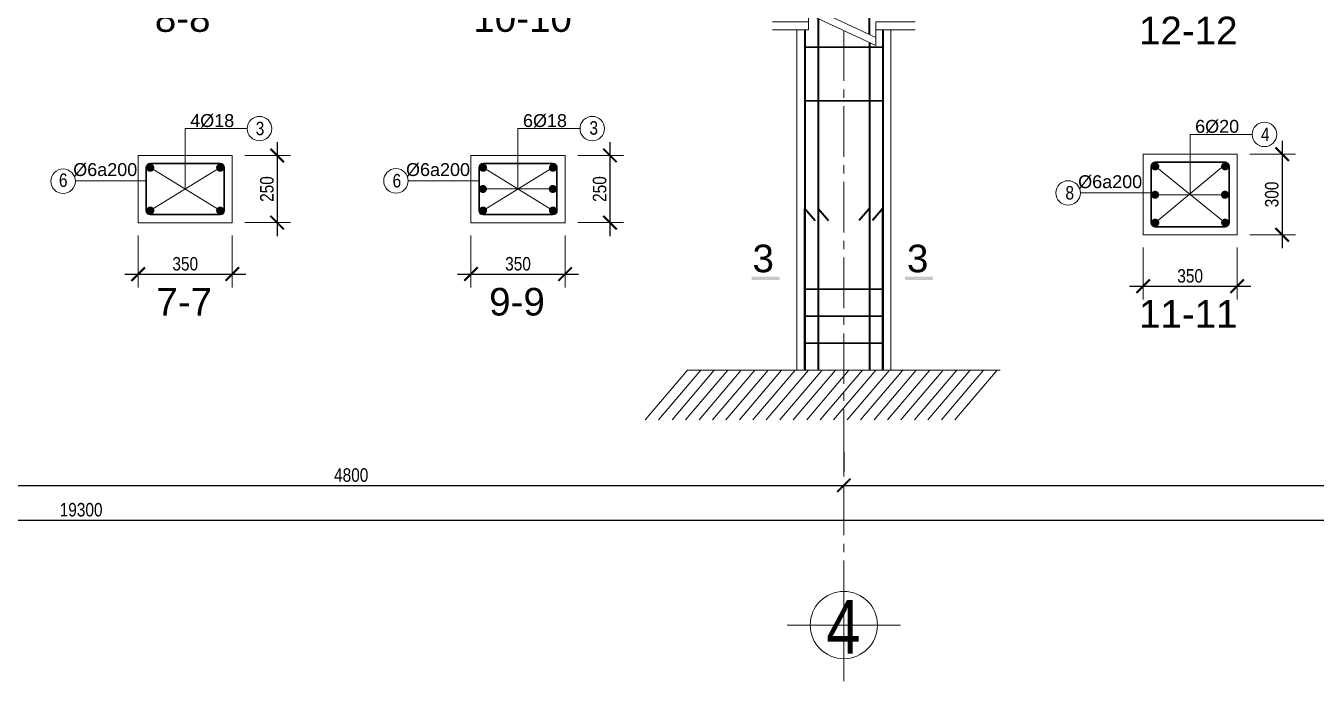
# Model space of a CAD drawing. Header units: inches. Extents: x 1604615 to 1925968, y -294302 to 52467.
# Drawn here: x 1673974 to 1693141, y -280123 to -270385 of the extents above; entities that cross this region are included whole.
import ezdxf

# ---------------------------------------------------------------- set-up
doc = ezdxf.new("R2010")
doc.units = ezdxf.units.IN
doc.header["$LTSCALE"] = 20
doc.header["$MEASUREMENT"] = 0
doc.linetypes.add('CENTER2', pattern=[1.125, 0.75, -0.125, 0.125, -0.125])
doc.layers.get('0').update_dxf_attribs({"lineweight": 13})
for name, color, linetype, lineweight in [('BORDER', 3, 'Continuous', 40), ('Duong bao', 4, 'Continuous', 30), ('net 0.2', 5, 'Continuous', 20), ('truc', 16, 'CENTER2', 9)]:
    doc.layers.add(name, color=color, linetype=linetype, lineweight=lineweight)
doc.layers.add('TEXT', color=9, linetype='Continuous')
doc.styles.add('chu', font='VHELVCN.TTF')
doc.styles.add('thep', font='ARIAL.TTF')
doc.dimstyles.new('tl100', dxfattribs={"dimscale": 100, "dimtxt": 2, "dimasz": 2, "dimexe": 2, "dimexo": 5, "dimgap": 0.5, "dimtad": 1, "dimdec": 0, "dimzin": 0, "dimdsep": 46, "dimtxsty": 'chu', "dimblk": 'ARCHTICK', "dimcen": 1, "dimdle": 2, "dimclrd": 1, "dimclre": 1, "dimclrt": 2, "dimadec": 0, "dimazin": 0, "dimtfac": 1, "dimtdec": 0, "dimtix": 1, "dimtofl": 0, "dimtmove": 0, "dimatfit": 3, "dimldrblk": 'ARCHTICK', "dimfxl": 1, "dimtolj": 1, "dimtzin": 0, "dimarcsym": 0})
doc.dimstyles.new('tl25', dxfattribs={"dimscale": 100, "dimtxt": 2, "dimasz": 2, "dimexe": 2, "dimexo": 3, "dimgap": 0.5, "dimtad": 1, "dimdec": 0, "dimlfac": 0.25, "dimdsep": 46, "dimtxsty": 'chu', "dimblk": 'ARCHTICK', "dimcen": 8, "dimdle": 2, "dimclrd": 1, "dimclre": 1, "dimclrt": 2, "dimadec": 0, "dimazin": 0, "dimtfac": 0.1, "dimtdec": 0, "dimtix": 1, "dimtmove": 2, "dimatfit": 3, "dimldrblk": 'ARCHTICK', "dimfxl": 6, "dimfxlon": 1, "dimtolj": 1, "dimlwe": -1, "dimarcsym": 0})

# ---------------------------------------------------------------- blocks, each defined once
blk = doc.blocks.new('_ArchTick')
at = {"color": 0, "linetype": 'ByBlock', "const_width": 0.15}
blk.add_lwpolyline([(-0.5, -0.5), (0.5, 0.5)], dxfattribs=at)
blk = doc.blocks.new('*D300')
at = {"color": 1, "lineweight": -2}
for p, q in [((1671490, -276713), (1671490, -277013)), ((1686125, -276713), (1686125, -277013)), ((1671290, -277213), (1686325, -277213))]:
    blk.add_line(p, q, dxfattribs=at)
at = {"layer": 'Defpoints', "color": 0}
for p in [(1671490, -277213), (1686125, -277213), (1686125, -277213)]:
    blk.add_point(p, dxfattribs=at)
at = {"color": 1, "lineweight": -2, "xscale": 200, "yscale": 200, "zscale": 200, "rotation": 180}
blk.add_blockref('_ArchTick', (1671490, -277213), dxfattribs=at)
at = {"color": 1, "lineweight": -2, "xscale": 200, "yscale": 200, "zscale": 200}
blk.add_blockref('_ArchTick', (1686125, -277213), dxfattribs=at)
at = {"color": 2, "insert": (1678807, -277061), "char_height": 200, "attachment_point": 5, "style": 'chu'}
blk.add_mtext('\\A1;4800', dxfattribs=at)
blk = doc.blocks.new('*D301')
at = {"color": 1, "lineweight": -2}
for p, q in [((1686125, -276713), (1686125, -277013)), ((1702102, -276713), (1702102, -277013)), ((1685925, -277213), (1702302, -277213))]:
    blk.add_line(p, q, dxfattribs=at)
at = {"layer": 'Defpoints', "color": 0}
for p in [(1686125, -277213), (1702102, -277213), (1702102, -277213)]:
    blk.add_point(p, dxfattribs=at)
at = {"color": 1, "lineweight": -2, "xscale": 200, "yscale": 200, "zscale": 200, "rotation": 180}
blk.add_blockref('_ArchTick', (1686125, -277213), dxfattribs=at)
at = {"color": 1, "lineweight": -2, "xscale": 200, "yscale": 200, "zscale": 200}
blk.add_blockref('_ArchTick', (1702102, -277213), dxfattribs=at)
at = {"color": 2, "insert": (1694113, -277061), "char_height": 200, "attachment_point": 5, "style": 'chu'}
blk.add_mtext('\\A1;5800', dxfattribs=at)
blk = doc.blocks.new('*D302')
at = {"color": 1, "lineweight": -2}
for p, q in [((1647288, -277728), (1702302, -277728)), ((1647488, -277713), (1647488, -277928)), ((1702102, -277713), (1702102, -277928))]:
    blk.add_line(p, q, dxfattribs=at)
at = {"layer": 'Defpoints', "color": 0}
for p in [(1647488, -277213), (1702102, -277213), (1702102, -277728)]:
    blk.add_point(p, dxfattribs=at)
at = {"color": 1, "lineweight": -2, "xscale": 200, "yscale": 200, "zscale": 200, "rotation": 180}
blk.add_blockref('_ArchTick', (1647488, -277728), dxfattribs=at)
at = {"color": 1, "lineweight": -2, "xscale": 200, "yscale": 200, "zscale": 200}
blk.add_blockref('_ArchTick', (1702102, -277728), dxfattribs=at)
at = {"color": 2, "insert": (1674795, -277576), "char_height": 200, "attachment_point": 5, "style": 'chu'}
blk.add_mtext('\\A1;19300', dxfattribs=at)
blk = doc.blocks.new('*D150')
at = {"color": 1}
for p, q in [((1675643, -273499), (1675643, -274274)), ((1677041, -273499), (1677041, -274274))]:
    blk.add_line(p, q, dxfattribs=at)
at = {"color": 1, "lineweight": -2}
blk.add_line((1675443, -274074), (1677241, -274074), dxfattribs=at)
at = {"layer": 'Defpoints', "color": 0}
for p in [(1675643, -273199), (1677041, -273199), (1677041, -274074)]:
    blk.add_point(p, dxfattribs=at)
at = {"color": 1, "lineweight": -2, "xscale": 200, "yscale": 200, "zscale": 200, "rotation": 180}
blk.add_blockref('_ArchTick', (1675643, -274074), dxfattribs=at)
at = {"color": 1, "lineweight": -2, "xscale": 200, "yscale": 200, "zscale": 200}
blk.add_blockref('_ArchTick', (1677041, -274074), dxfattribs=at)
at = {"color": 2, "insert": (1676342, -273922), "char_height": 200, "attachment_point": 5, "style": 'chu'}
blk.add_mtext('\\A1;350', dxfattribs=at)
blk = doc.blocks.new('*D151')
at = {"color": 1, "lineweight": -2}
blk.add_line((1677707, -272112), (1677707, -273510), dxfattribs=at)
at = {"color": 1}
for p, q in [((1677229, -272312), (1677907, -272312)), ((1677229, -273310), (1677907, -273310))]:
    blk.add_line(p, q, dxfattribs=at)
at = {"layer": 'Defpoints', "color": 0}
for p in [(1676929, -272312), (1676929, -273310), (1677707, -273310)]:
    blk.add_point(p, dxfattribs=at)
at = {"color": 1, "lineweight": -2, "xscale": 200, "yscale": 200, "zscale": 200}
for p, rotation in [((1677707, -272312), 90), ((1677707, -273310), 270)]:
    blk.add_blockref('_ArchTick', p, dxfattribs=dict(at, rotation=rotation))
at = {"color": 2, "insert": (1677555, -272811), "char_height": 200, "attachment_point": 5, "rotation": 90, "style": 'chu'}
blk.add_mtext('\\A1;250', dxfattribs=at)
blk = doc.blocks.new('*D154')
at = {"color": 1}
for p, q in [((1680586, -273499), (1680586, -274274)), ((1681984, -273499), (1681984, -274274))]:
    blk.add_line(p, q, dxfattribs=at)
at = {"color": 1, "lineweight": -2}
blk.add_line((1680386, -274074), (1682184, -274074), dxfattribs=at)
at = {"layer": 'Defpoints', "color": 0}
for p in [(1680586, -273199), (1681984, -273199), (1681984, -274074)]:
    blk.add_point(p, dxfattribs=at)
at = {"color": 1, "lineweight": -2, "xscale": 200, "yscale": 200, "zscale": 200, "rotation": 180}
blk.add_blockref('_ArchTick', (1680586, -274074), dxfattribs=at)
at = {"color": 1, "lineweight": -2, "xscale": 200, "yscale": 200, "zscale": 200}
blk.add_blockref('_ArchTick', (1681984, -274074), dxfattribs=at)
at = {"color": 2, "insert": (1681285, -273922), "char_height": 200, "attachment_point": 5, "style": 'chu'}
blk.add_mtext('\\A1;350', dxfattribs=at)
blk = doc.blocks.new('*D155')
at = {"color": 1, "lineweight": -2}
blk.add_line((1682650, -272112), (1682650, -273510), dxfattribs=at)
at = {"color": 1}
for p, q in [((1682172, -272312), (1682850, -272312)), ((1682172, -273310), (1682850, -273310))]:
    blk.add_line(p, q, dxfattribs=at)
at = {"layer": 'Defpoints', "color": 0}
for p in [(1681872, -272312), (1681872, -273310), (1682650, -273310)]:
    blk.add_point(p, dxfattribs=at)
at = {"color": 1, "lineweight": -2, "xscale": 200, "yscale": 200, "zscale": 200}
for p, rotation in [((1682650, -272312), 90), ((1682650, -273310), 270)]:
    blk.add_blockref('_ArchTick', p, dxfattribs=dict(at, rotation=rotation))
at = {"color": 2, "insert": (1682498, -272811), "char_height": 200, "attachment_point": 5, "rotation": 90, "style": 'chu'}
blk.add_mtext('\\A1;250', dxfattribs=at)
blk = doc.blocks.new('*D158')
at = {"color": 1}
for p, q in [((1690570, -273679), (1690570, -274454)), ((1691968, -273679), (1691968, -274454))]:
    blk.add_line(p, q, dxfattribs=at)
at = {"color": 1, "lineweight": -2}
blk.add_line((1690370, -274254), (1692168, -274254), dxfattribs=at)
at = {"layer": 'Defpoints', "color": 0}
for p in [(1690570, -273379), (1691968, -273379), (1691968, -274254)]:
    blk.add_point(p, dxfattribs=at)
at = {"color": 1, "lineweight": -2, "xscale": 200, "yscale": 200, "zscale": 200, "rotation": 180}
blk.add_blockref('_ArchTick', (1690570, -274254), dxfattribs=at)
at = {"color": 1, "lineweight": -2, "xscale": 200, "yscale": 200, "zscale": 200}
blk.add_blockref('_ArchTick', (1691968, -274254), dxfattribs=at)
at = {"color": 2, "insert": (1691269, -274102), "char_height": 200, "attachment_point": 5, "style": 'chu'}
blk.add_mtext('\\A1;350', dxfattribs=at)
blk = doc.blocks.new('*D159')
at = {"color": 1, "lineweight": -2}
blk.add_line((1692635, -272092), (1692635, -273690), dxfattribs=at)
at = {"color": 1}
for p, q in [((1692156, -272292), (1692835, -272292)), ((1692156, -273490), (1692835, -273490))]:
    blk.add_line(p, q, dxfattribs=at)
at = {"layer": 'Defpoints', "color": 0}
for p in [(1691856, -272292), (1691856, -273490), (1692635, -273490)]:
    blk.add_point(p, dxfattribs=at)
at = {"color": 1, "lineweight": -2, "xscale": 200, "yscale": 200, "zscale": 200}
for p, rotation in [((1692635, -272292), 90), ((1692635, -273490), 270)]:
    blk.add_blockref('_ArchTick', p, dxfattribs=dict(at, rotation=rotation))
at = {"color": 2, "insert": (1692482, -272891), "char_height": 200, "attachment_point": 5, "rotation": 90, "style": 'chu'}
blk.add_mtext('\\A1;300', dxfattribs=at)

msp = doc.modelspace()

# ---------------------------------------------------------------- linework, layer by layer
at = {"ltscale": 0.1}
for p, q in [((1685424.8, -270444.3), (1685424.8, -275500.7)), ((1686824.8, -270444.3), (1686824.8, -275500.7)), ((1683801, -275500.7), (1688448.6, -275500.7)), ((1686124.8, -278455), (1686124.8, -280122.7)), ((1686968.4, -279288.8), (1685281.2, -279288.8))]:
    msp.add_line(p, q, dxfattribs=at)
for p, q in [((1676339.1, -272809.9), (1676339.1, -271913.5)), ((1676339.1, -271913.5), (1677262.7, -271913.5)), ((1681282.4, -272809.9), (1681282.4, -271913.5)), ((1681282.4, -271913.5), (1682206, -271913.5)), ((1691267, -272895.4), (1691267, -271999)), ((1691267, -271999), (1692190.6, -271999)), ((1677040.5, -272312.4), (1675642.5, -272312.4)), ((1675642.5, -272312.4), (1675642.5, -273310.4)), ((1677040.5, -273310.4), (1677040.5, -272312.4)), ((1681983.8, -272312.4), (1680585.8, -272312.4)), ((1680585.8, -272312.4), (1680585.8, -273310.4)), ((1681983.8, -273310.4), (1681983.8, -272312.4)), ((1691968.4, -272292.4), (1690570.4, -272292.4)), ((1690570.4, -272292.4), (1690570.4, -273490.4)), ((1691968.4, -273490.4), (1691968.4, -272292.4)), ((1675822.5, -272492.4), (1676860.5, -273130.4)), ((1675822.5, -273130.4), (1676860.5, -272492.4)), ((1680765.8, -272492.4), (1681803.8, -273130.4)), ((1680765.8, -273130.4), (1681803.8, -272492.4)), ((1690750.4, -273310.4), (1691788.4, -272444.2)), ((1690750.4, -272472.4), (1691788.4, -273310.4)), ((1675762.5, -272689), (1674710, -272689)), ((1680705.8, -272689), (1679653.3, -272689)), ((1680763.4, -272809.9), (1681801.4, -272809.9)), ((1690690.4, -272869), (1689637.9, -272869)), ((1690748, -272895.4), (1691786, -272895.4)), ((1675642.5, -273310.4), (1677040.5, -273310.4)), ((1680585.8, -273310.4), (1681983.8, -273310.4)), ((1690570.4, -273490.4), (1691968.4, -273490.4))]:
    msp.add_line(p, q)
for points in [[(1685067.5, -270325.8), (1685598.4, -270327.7), (1685598.4, -270092.5), (1686600.7, -270557.5), (1686600.7, -270444.3), (1687182.2, -270444.3)], [(1687182.2, -270324.3), (1686600.7, -270324.3), (1686600.7, -270676), (1685598.4, -270211.1), (1685598.4, -270444.3), (1685067.5, -270444.3)], [(1683801, -275500.7), (1683173.3, -276240.4)], [(1684001, -275500.7), (1683373.3, -276240.4)], [(1684201, -275500.7), (1683573.3, -276240.4)], [(1684401, -275500.7), (1683773.3, -276240.4)], [(1684601, -275500.7), (1683973.3, -276240.4)], [(1684801, -275500.7), (1684173.3, -276240.4)], [(1685001, -275500.7), (1684373.3, -276240.4)], [(1685201, -275500.7), (1684573.3, -276240.4)], [(1685401, -275500.7), (1684773.3, -276240.4)], [(1685601, -275500.7), (1684973.3, -276240.4)], [(1685801, -275500.7), (1685173.3, -276240.4)], [(1686001, -275500.7), (1685373.3, -276240.4)], [(1686201, -275500.7), (1685573.3, -276240.4)], [(1686401, -275500.7), (1685773.3, -276240.4)], [(1686601, -275500.7), (1685973.3, -276240.4)], [(1686801, -275500.7), (1686173.3, -276240.4)], [(1687001, -275500.7), (1686373.3, -276240.4)], [(1687201, -275500.7), (1686573.3, -276240.4)], [(1687401, -275500.7), (1686773.3, -276240.4)], [(1687601, -275500.7), (1686973.3, -276240.4)], [(1687801, -275500.7), (1687173.3, -276240.4)], [(1688001, -275500.7), (1687373.3, -276240.4)], [(1688201, -275500.7), (1687573.3, -276240.4)], [(1688401, -275500.7), (1687773.3, -276240.4)]]:
    msp.add_lwpolyline(points, dxfattribs=at)
at = {"const_width": 60}
for points in [[(1675792.5, -272494.2, -1), (1675852.5, -272494.2, -1)], [(1676890.5, -272494.2, 1), (1676830.5, -272494.2, 1)], [(1680735.8, -272494.2, -1), (1680795.8, -272494.2, -1)], [(1681833.8, -272494.2, 1), (1681773.8, -272494.2, 1)], [(1690720.4, -272474.2, -1), (1690780.4, -272474.2, -1)], [(1691818.4, -272474.2, 1), (1691758.4, -272474.2, 1)], [(1680733.4, -272809.9, -1), (1680793.4, -272809.9, -1)], [(1681831.4, -272809.9, 1), (1681771.4, -272809.9, 1)], [(1690718, -272895.4, -1), (1690778, -272895.4, -1)], [(1691816, -272895.4, 1), (1691756, -272895.4, 1)], [(1675792.5, -273130.4, 1), (1675852.5, -273130.4, 1)], [(1676890.5, -273130.4, -1), (1676830.5, -273130.4, -1)], [(1680735.8, -273130.4, 1), (1680795.8, -273130.4, 1)], [(1681833.8, -273130.4, -1), (1681773.8, -273130.4, -1)], [(1690720.4, -273310.4, 1), (1690780.4, -273310.4, 1)], [(1691818.4, -273310.4, -1), (1691758.4, -273310.4, -1)]]:
    msp.add_lwpolyline(points, format="xyb", close=True, dxfattribs=at)
for centre in [(1677444.6, -271913.5), (1682387.9, -271913.5), (1692372.5, -271999), (1674528.1, -272694.3), (1679471.4, -272689), (1689456, -272869)]:
    msp.add_circle(centre, 181.9)
at = {"ltscale": 0.1}
msp.add_circle((1686124.8, -279288.8), 500, dxfattribs=at)
for points in [[(1685171, -274160.8), (1685171, -274110.8), (1684756.7, -274160.8), (1684756.7, -274110.8)], [(1687448.7, -274160.8), (1687448.7, -274110.8), (1687034.4, -274160.8), (1687034.4, -274110.8)]]:
    msp.add_trace(points)
at = {"layer": 'BORDER', "ltscale": 0.1}
for p, q in [((1686504.1, -263046.4), (1686499.8, -270510.7)), ((1685544.8, -270444.3), (1685544.8, -275500.7)), ((1685744.8, -270279), (1685744.8, -275500.7)), ((1686704.8, -270444.3), (1686704.8, -275500.7)), ((1686504.8, -270631.5), (1686504.8, -275500.7)), ((1685544.8, -275500.7), (1685544.8, -273100.8)), ((1685544.8, -273100.8), (1685698.9, -273278.5)), ((1685744.8, -273100.8), (1685898.9, -273278.5)), ((1686504.8, -273100.8), (1686350.7, -273278.5)), ((1686704.8, -273100.8), (1686550.7, -273278.5)), ((1686704.8, -275500.7), (1686704.8, -273100.8))]:
    msp.add_line(p, q, dxfattribs=at)
at = {"layer": 'Duong bao', "ltscale": 0.1}
for p, q in [((1685544.8, -270700.7), (1686704.8, -270700.7)), ((1685544.8, -271500.7), (1686704.8, -271500.7)), ((1675762.5, -272492.4), (1675762.5, -273130.4)), ((1676860.5, -272432.4), (1675822.5, -272432.4)), ((1676920.5, -273130.4), (1676920.5, -272492.4)), ((1680705.8, -272492.4), (1680705.8, -273130.4)), ((1681803.8, -272432.4), (1680765.8, -272432.4)), ((1681863.8, -273130.4), (1681863.8, -272492.4)), ((1690690.4, -272479.1), (1690690.4, -273310.4)), ((1691788.4, -272412.4), (1690750.4, -272412.4)), ((1691848.4, -273310.4), (1691848.4, -272472.4)), ((1675822.5, -273190.4), (1676860.5, -273190.4)), ((1680765.8, -273190.4), (1681803.8, -273190.4)), ((1690750.4, -273370.4), (1691788.4, -273370.4)), ((1685544.8, -274300.7), (1686704.8, -274300.7)), ((1685544.8, -274700.7), (1686704.8, -274700.7)), ((1685544.8, -275100.7), (1686704.8, -275100.7))]:
    msp.add_line(p, q, dxfattribs=at)
for centre, start, end in [((1675822.5, -272492.4), 90, 180), ((1675822.5, -272499.1), 90, 180), ((1676860.5, -272492.4), 0, 90), ((1680765.8, -272492.4), 90, 180), ((1680765.8, -272499.1), 90, 180), ((1681803.8, -272492.4), 0, 90), ((1690750.4, -272472.4), 90, 180), ((1690750.4, -272479.1), 90, 180), ((1691788.4, -272472.4), 0, 90), ((1675822.5, -273130.4), 180, 270), ((1676860.5, -273130.4), 270, 0), ((1680765.8, -273130.4), 180, 270), ((1681803.8, -273130.4), 270, 0), ((1690750.4, -273310.4), 180, 270), ((1691788.4, -273310.4), 270, 0)]:
    msp.add_arc(centre, 60, start, end, dxfattribs=at)
at = {"layer": 'truc', "linetype": 'CENTER2', "ltscale": 50}
msp.add_lwpolyline([(1686124.8, -270455.2), (1686124.8, -278455)], dxfattribs=at)

# ---------------------------------------------------------------- texts
at = {"insert": (1685862.4, -278914.9), "char_height": 800, "width": 1452.294, "attachment_point": 1, "style": 'chu'}
msp.add_mtext('4', dxfattribs=at)
at = {"layer": 'net 0.2', "char_height": 200, "width": 363.074, "attachment_point": 1, "style": 'chu'}
for s, insert in [('3', (1677388.7, -271810.8)), ('3', (1682345.5, -271803.2)), ('4', (1692320.8, -271896.4)), ('6', (1674466.2, -272579.4)), ('6', (1679421.3, -272586.3)), ('8', (1689416.4, -272766.3))]:
    msp.add_mtext(s, dxfattribs=dict(at, insert=insert))
at = {"layer": 'TEXT', "style": 'thep'}
for s, height, p in [('8-8', 409.93, (1675889.7, -270475.4)), ('10-10', 409.93, (1680620.1, -270475.4)), ('12-12', 409.93, (1690508.7, -270659.7)), ('4%%C18', 191.25, (1676415.4, -271889.3)), ('6%%C18', 191.25, (1681358.7, -271889.3)), ('6%%C20', 191.25, (1691343.3, -271974.9)), ('%%C6a200', 191.25, (1674678, -272617.3)), ('%%C6a200', 191.25, (1679621.3, -272617.3)), ('%%C6a200', 191.25, (1689605.9, -272797.3)), ('3', 409.9, (1684767.9, -274047)), ('3', 409.9, (1687062, -274047)), ('7-7', 409.93, (1675912.9, -274689.7)), ('9-9', 409.93, (1680856.2, -274689.7)), ('11-11', 409.93, (1690508.7, -274869.7))]:
    msp.add_text(s, height=height, dxfattribs=at).set_placement(p)

# ---------------------------------------------------------------- dimensions: what is measured, and where the dimension line sits
for base, p1, p2, picture, middle in [((1677706.7304076, -273310.3934913), (1676928.6273779, -272312.3934913), (1676928.6273779, -273310.3934913), '*D151', (1677554.5970742, -272811.3934913)), ((1682650.0302577, -273310.3934913), (1681871.927228, -272312.3934913), (1681871.927228, -273310.3934913), '*D155', (1682497.8969243, -272811.3934913)), ((1692634.5851038, -273490.3934913), (1691856.4820741, -272292.3934913), (1691856.4820741, -273490.3934913), '*D159', (1692482.4517704, -272891.3934913))]:
    dim = msp.add_linear_dim(base=base, p1=p1, p2=p2, angle=90, dimstyle='tl25')
    dim.commit()
    dim.dimension.update_dxf_attribs({"geometry": picture, "text_midpoint": middle})
for base, p1, p2, picture, middle in [((1677040.5112562, -274074.2552847), (1675642.5112562, -273198.6555374), (1677040.5112562, -273198.6555374), '*D150', (1676341.5112562, -273922.1219514)), ((1681983.8111063, -274074.2552847), (1680585.8111063, -273198.6555374), (1681983.8111063, -273198.6555374), '*D154', (1681284.8111063, -273922.1219514)), ((1691968.3659524, -274254.2552847), (1690570.3659524, -273378.6555374), (1691968.3659524, -273378.6555374), '*D158', (1691269.3659524, -274102.1219514))]:
    dim = msp.add_linear_dim(base=base, p1=p1, p2=p2, dimstyle='tl25')
    dim.commit()
    dim.dimension.update_dxf_attribs({"geometry": picture, "text_midpoint": middle})
for base, p1, p2, text, picture, middle in [((1686124.8, -277213.4), (1671489.7, -277213.4), (1686124.8, -277213.4), '4800', '*D300', (1678807.3, -277061.3)), ((1702102, -277213.4), (1686124.8, -277213.4), (1702102, -277213.4), '5800', '*D301', (1694113.4, -277061.3))]:
    dim = msp.add_linear_dim(base=base, p1=p1, p2=p2, text=text, dimstyle='tl100', override={"dimtmove": 1})
    dim.commit()
    dim.dimension.update_dxf_attribs({"geometry": picture, "text_midpoint": middle})
dim = msp.add_linear_dim(base=(1702102, -277728.5), p1=(1647488.4, -277213.4), p2=(1702102, -277213.4), text='19300', dimstyle='tl100')
dim.commit()
dim.dimension.update_dxf_attribs({"geometry": '*D302', "text_midpoint": (1674795.2, -277576.4)})

doc.saveas('drawing.dxf')
